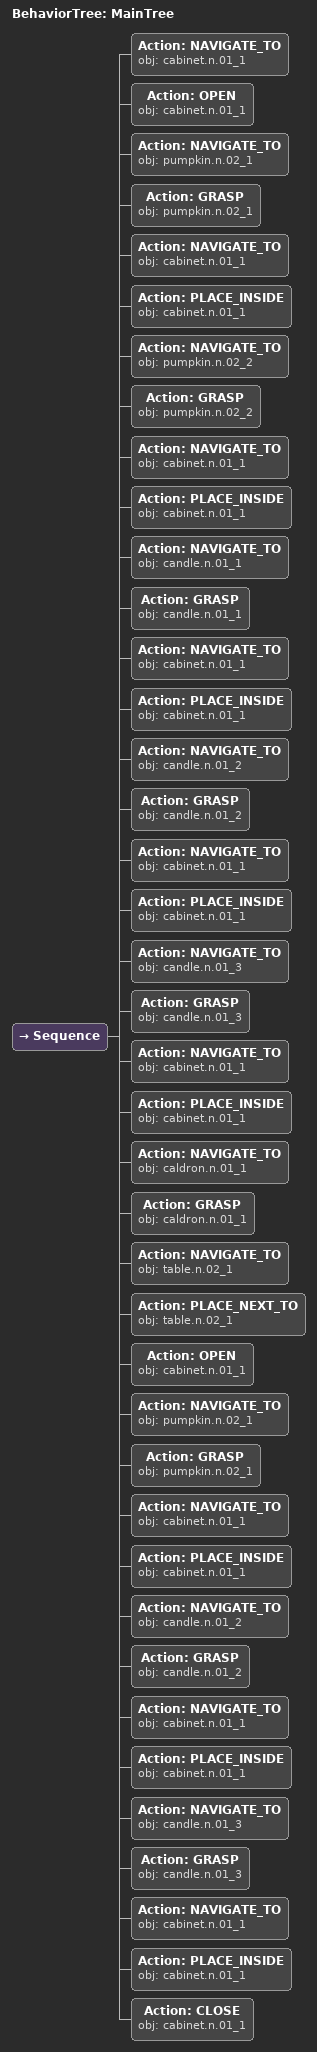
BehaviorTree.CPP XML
<root main_tree_to_execute="MainTree">
  <BehaviorTree ID="MainTree">
    <Sequence>
      <!-- Navigate to cabinet.n.01_1 -->
      <Action ID="NAVIGATE_TO" obj="cabinet.n.01_1" />
      <!-- Open cabinet.n.01_1 -->
      <Action ID="OPEN" obj="cabinet.n.01_1" />
      <!-- Navigate to pumpkin.n.02_1 -->
      <Action ID="NAVIGATE_TO" obj="pumpkin.n.02_1" />
      <!-- Grasp pumpkin.n.02_1 -->
      <Action ID="GRASP" obj="pumpkin.n.02_1" />
      <!-- Navigate to cabinet.n.01_1 -->
      <Action ID="NAVIGATE_TO" obj="cabinet.n.01_1" />
      <!-- Place inside cabinet.n.01_1 -->
      <Action ID="PLACE_INSIDE" obj="cabinet.n.01_1" />
      <!-- Navigate to pumpkin.n.02_2 -->
      <Action ID="NAVIGATE_TO" obj="pumpkin.n.02_2" />
      <!-- Grasp pumpkin.n.02_2 -->
      <Action ID="GRASP" obj="pumpkin.n.02_2" />
      <!-- Navigate to cabinet.n.01_1 -->
      <Action ID="NAVIGATE_TO" obj="cabinet.n.01_1" />
      <!-- Place inside cabinet.n.01_1 -->
      <Action ID="PLACE_INSIDE" obj="cabinet.n.01_1" />
      <!-- Navigate to candle.n.01_1 -->
      <Action ID="NAVIGATE_TO" obj="candle.n.01_1" />
      <!-- Grasp candle.n.01_1 -->
      <Action ID="GRASP" obj="candle.n.01_1" />
      <!-- Navigate to cabinet.n.01_1 -->
      <Action ID="NAVIGATE_TO" obj="cabinet.n.01_1" />
      <!-- Place inside cabinet.n.01_1 -->
      <Action ID="PLACE_INSIDE" obj="cabinet.n.01_1" />
      <!-- Navigate to candle.n.01_2 -->
      <Action ID="NAVIGATE_TO" obj="candle.n.01_2" />
      <!-- Grasp candle.n.01_2 -->
      <Action ID="GRASP" obj="candle.n.01_2" />
      <!-- Navigate to cabinet.n.01_1 -->
      <Action ID="NAVIGATE_TO" obj="cabinet.n.01_1" />
      <!-- Place inside cabinet.n.01_1 -->
      <Action ID="PLACE_INSIDE" obj="cabinet.n.01_1" />
      <!-- Navigate to candle.n.01_3 -->
      <Action ID="NAVIGATE_TO" obj="candle.n.01_3" />
      <!-- Grasp candle.n.01_3 -->
      <Action ID="GRASP" obj="candle.n.01_3" />
      <!-- Navigate to cabinet.n.01_1 -->
      <Action ID="NAVIGATE_TO" obj="cabinet.n.01_1" />
      <!-- Place inside cabinet.n.01_1 -->
      <Action ID="PLACE_INSIDE" obj="cabinet.n.01_1" />
      <!-- Navigate to caldron.n.01_1 -->
      <Action ID="NAVIGATE_TO" obj="caldron.n.01_1" />
      <!-- Grasp caldron.n.01_1 -->
      <Action ID="GRASP" obj="caldron.n.01_1" />
      <!-- Navigate to table.n.02_1 -->
      <Action ID="NAVIGATE_TO" obj="table.n.02_1" />
      <!-- Place next to table.n.02_1 -->
      <Action ID="PLACE_NEXT_TO" obj="table.n.02_1" />
      <!-- Open cabinet.n.01_1 -->
      <Action ID="OPEN" obj="cabinet.n.01_1" />
      <!-- Navigate to pumpkin.n.02_1 -->
      <Action ID="NAVIGATE_TO" obj="pumpkin.n.02_1" />
      <!-- Grasp pumpkin.n.02_1 -->
      <Action ID="GRASP" obj="pumpkin.n.02_1" />
      <!-- Navigate to cabinet.n.01_1 -->
      <Action ID="NAVIGATE_TO" obj="cabinet.n.01_1" />
      <!-- Place inside cabinet.n.01_1 -->
      <Action ID="PLACE_INSIDE" obj="cabinet.n.01_1" />
      <!-- Navigate to candle.n.01_2 -->
      <Action ID="NAVIGATE_TO" obj="candle.n.01_2" />
      <!-- Grasp candle.n.01_2 -->
      <Action ID="GRASP" obj="candle.n.01_2" />
      <!-- Navigate to cabinet.n.01_1 -->
      <Action ID="NAVIGATE_TO" obj="cabinet.n.01_1" />
      <!-- Place inside cabinet.n.01_1 -->
      <Action ID="PLACE_INSIDE" obj="cabinet.n.01_1" />
      <!-- Navigate to candle.n.01_3 -->
      <Action ID="NAVIGATE_TO" obj="candle.n.01_3" />
      <!-- Grasp candle.n.01_3 -->
      <Action ID="GRASP" obj="candle.n.01_3" />
      <!-- Navigate to cabinet.n.01_1 -->
      <Action ID="NAVIGATE_TO" obj="cabinet.n.01_1" />
      <!-- Place inside cabinet.n.01_1 -->
      <Action ID="PLACE_INSIDE" obj="cabinet.n.01_1" />
      <!-- Close cabinet.n.01_1 -->
      <Action ID="CLOSE" obj="cabinet.n.01_1" />
    </Sequence>
  </BehaviorTree>
</root>
